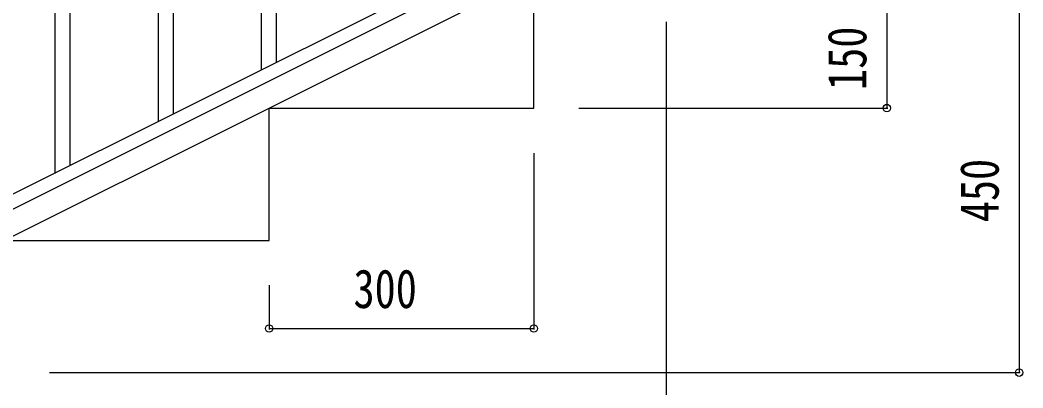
# Model space of a CAD drawing. Units: millimetres, scale not verified. Extents: x -4143 to 4140, y -2900 to 2898.
# Drawn here: x -3176 to -2040, y 680 to 1097 of the extents above; entities that cross this region are included whole.
import ezdxf
from ezdxf.enums import TextEntityAlignment as Align

# ---------------------------------------------------------------- set-up
doc = ezdxf.new("R2010")
doc.units = ezdxf.units.MM
doc.header["$LTSCALE"] = 10
doc.layers.add('0-3_YKK_A1', color=4, linetype='Continuous')
doc.layers.add('0-4_YKK_D', color=6, linetype='Continuous')
doc.styles.add('ＭＳ ゴシック', font='')
doc.styles.get('ＭＳ ゴシック').set_extended_font_data('MS Gothic')

msp = doc.modelspace()

# ---------------------------------------------------------------- linework, layer by layer
at = {"layer": '0-3_YKK_A1'}
for p, q in [((-2902.47, 1040.65), (-2902.47, 1300.54)), ((-2885.47, 1049.16), (-2885.47, 1300.54)), ((-2497.86, 1243.23), (-3302.75, 840.7)), ((-2485.2, 1232.79), (-3290.09, 830.25)), ((-3136.47, 923.47), (-3136.47, 1183.36)), ((-3119.47, 931.98), (-3119.47, 1183.36)), ((-3002.47, 990.57), (-3002.47, 1168.24)), ((-3493.97, 697.5), (-2593.97, 1147.5)), ((-3019.47, 982.06), (-3019.47, 1143.5))]:
    msp.add_line(p, q, dxfattribs=at)
msp.add_lwpolyline([(-3493.97, 697.5), (-3193.97, 697.5), (-3193.97, 847.5), (-2893.97, 847.5), (-2893.97, 997.5), (-2593.97, 997.5), (-2593.97, 1147.5), (-2293.97, 1147.5)], dxfattribs=at)
at = {"layer": '0-4_YKK_D'}
for p, q in [((-2193.97, 1147.5), (-2193.97, 997.5)), ((-2043.97, 1147.5), (-2043.97, 697.5)), ((-2443.97, 1095.5), (-2443.97, 546.5)), ((-2542.97, 997.5), (-2192.97, 997.5)), ((-2593.97, 946.5), (-2593.97, 746.5)), ((-2893.97, 796.5), (-2893.97, 746.5)), ((-2893.97, 747.5), (-2593.97, 747.5)), ((-3142.97, 697.5), (-2042.97, 697.5))]:
    msp.add_line(p, q, dxfattribs=at)
for centre in [(-2193.97, 997.5), (-2893.97, 747.5), (-2593.97, 747.5), (-2043.97, 697.5)]:
    msp.add_circle(centre, 4.25, dxfattribs=at)

# ---------------------------------------------------------------- texts
at = {"layer": '0-4_YKK_D', "style": 'ＭＳ ゴシック', "width": 0.8}
for s, p in [('150', (-2203.97, 1018.1)), ('450', (-2053.97, 868.1))]:
    msp.add_text(s, height=43.99, rotation=90, dxfattribs=at).set_placement(p, align=Align.BOTTOM_LEFT)
msp.add_text('300', height=43.99, dxfattribs=at).set_placement((-2798.37, 757.5), align=Align.BOTTOM_LEFT)

doc.saveas('drawing.dxf')
